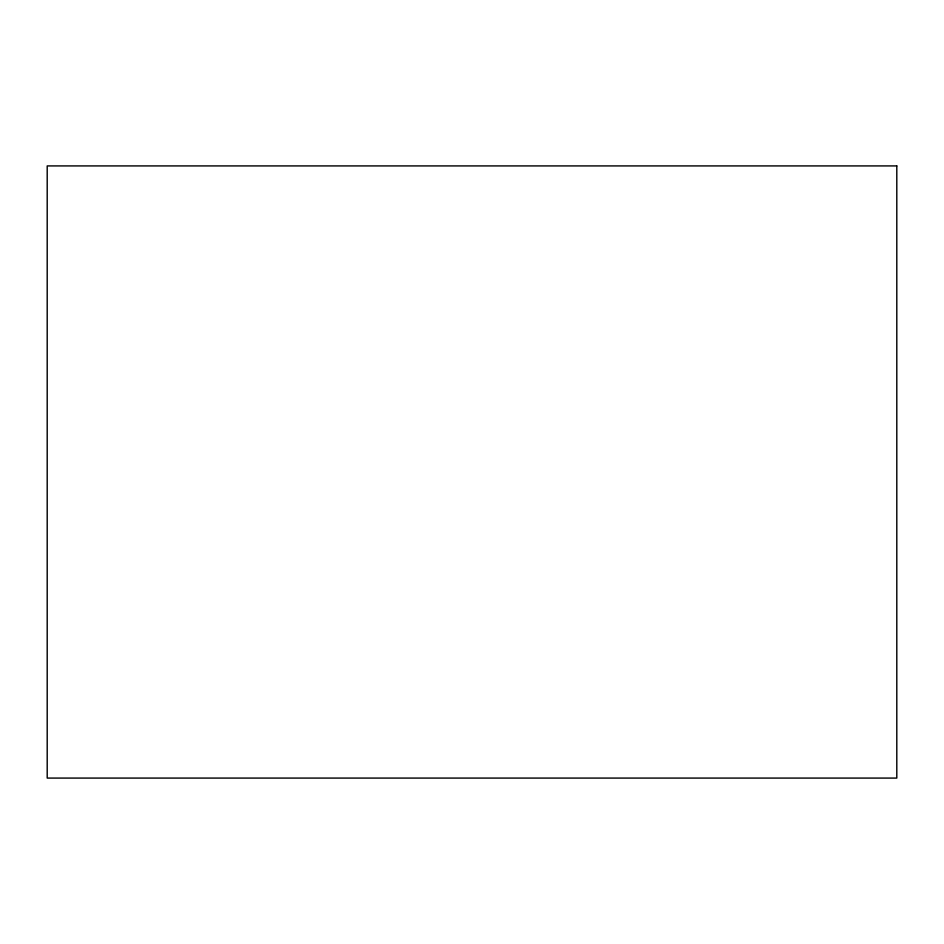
<?xml version="1.0" encoding="UTF-8"?>
<svg xmlns="http://www.w3.org/2000/svg" width="944" height="944" viewBox="0 0 944 944"><rect width="100%" height="100%" fill="white"/><g stroke="black" fill="none" stroke-linecap="round" stroke-linejoin="round"><path stroke-width="1.42" d="M896.8 165.92L47.2 165.92L47.2 778.08L896.8 778.08L896.8 165.92"/></g></svg>
